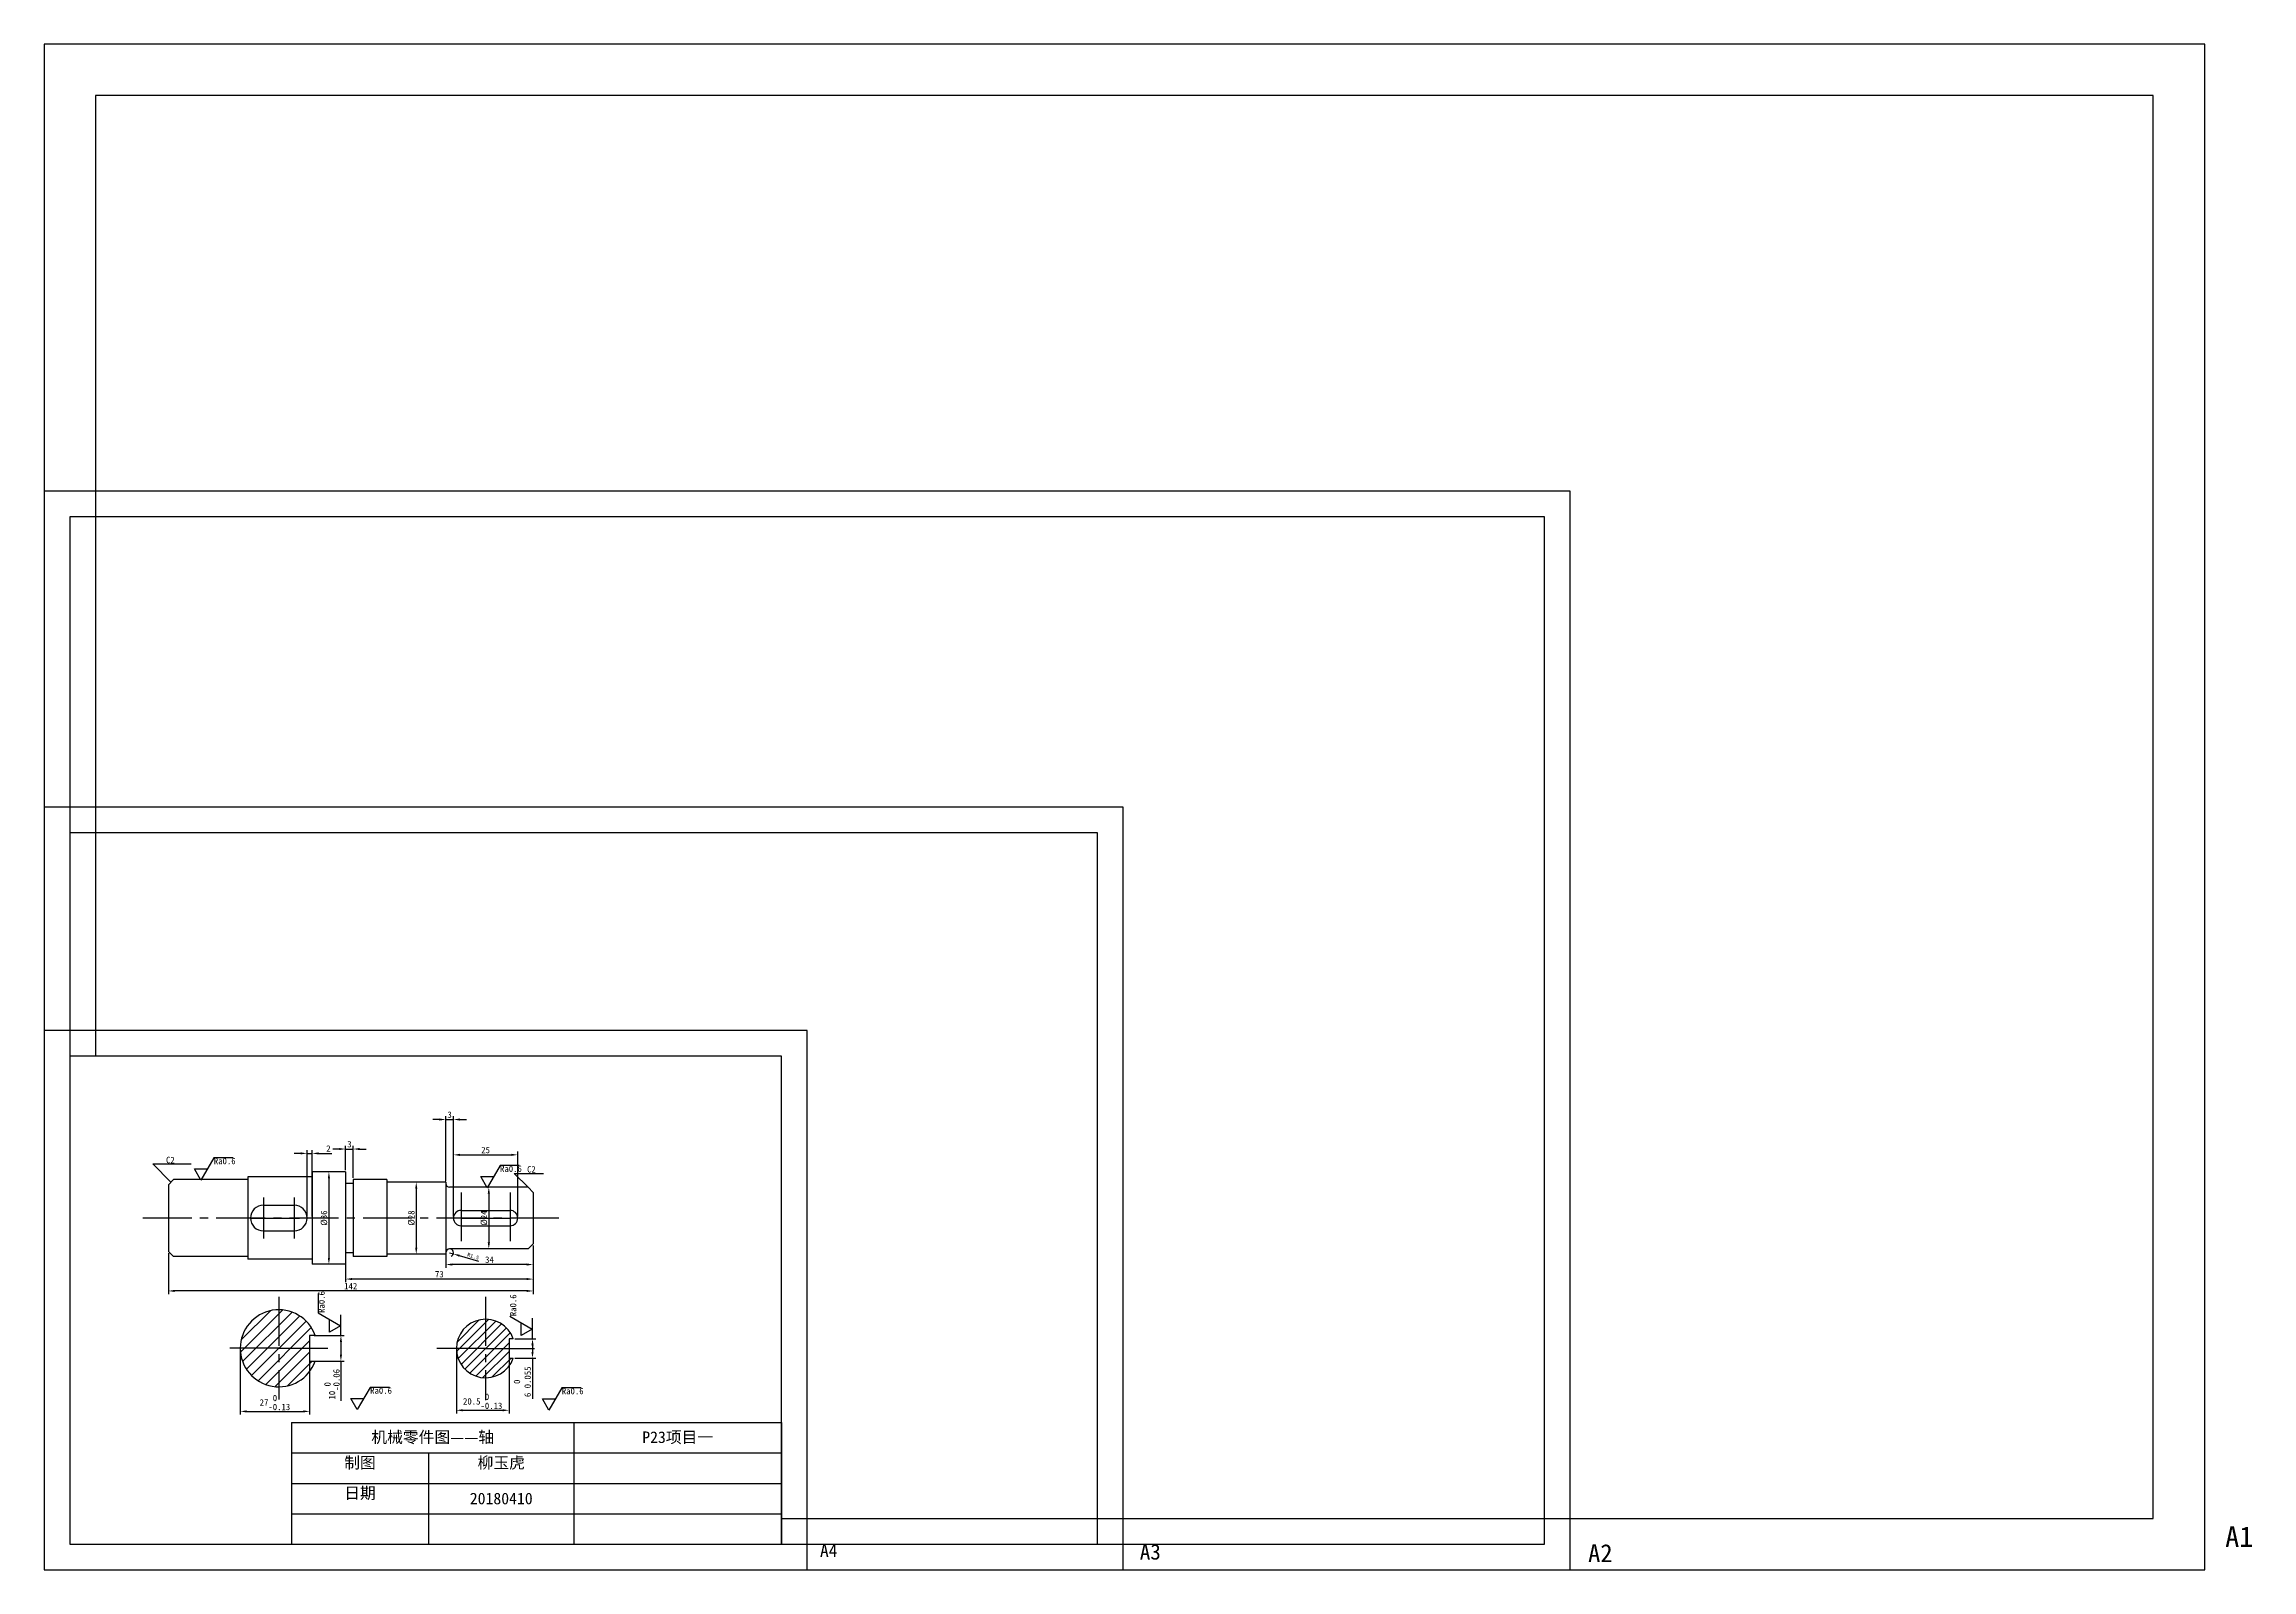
# Model space of a CAD drawing. Header units: millimetres. Extents: x 0 to 859, y 0 to 594.
import ezdxf

# ---------------------------------------------------------------- set-up
doc = ezdxf.new("R2010")
doc.units = ezdxf.units.MM
doc.linetypes.add('CENTER2', pattern=[28.575, 19.05, -3.175, 3.175, -3.175])
for name, color, linetype in [('中心线', 2, 'CENTER2'), ('图框', 7, 'Continuous'), ('定位线', 3, 'CENTER2')]:
    doc.layers.add(name, color=color, linetype=linetype)
doc.layers.add('注释', color=7, linetype='Continuous', true_color=0x77783f, plot=False)
doc.styles.get("Standard").update_dxf_attribs({"font": ''})
doc.styles.add('样式 1', font='')
doc.styles.get('Standard').set_extended_font_data('SimSun')
doc.styles.get('样式 1').set_extended_font_data('SimSun')
doc.dimstyles.new('ISO-25', dxfattribs={"dimtxt": 2.5, "dimasz": 2.5, "dimexe": 1.25, "dimexo": 0.625, "dimtad": 1, "dimtxsty": 'Standard', "dimcen": 2.5, "dimadec": 0, "dimazin": 0, "dimtfac": 1, "dimtmove": 0, "dimatfit": 3, "dimfxl": 0, "dimarcsym": 0})
doc.dimstyles.new('副本 (3) ISO-25', dxfattribs={"dimtxt": 1.5, "dimasz": 2.5, "dimexe": 1.25, "dimexo": 0.625, "dimtad": 1, "dimdsep": 46, "dimtxsty": 'Standard', "dimcen": 2.5, "dimadec": 0, "dimazin": 0, "dimtfac": 1, "dimtmove": 0, "dimatfit": 3, "dimfxl": 0, "dimarcsym": 0})
doc.dimstyles.new('副本 ISO-25', dxfattribs={"dimtxt": 2.5, "dimasz": 2.5, "dimexe": 1.25, "dimexo": 0.625, "dimtad": 1, "dimdsep": 46, "dimtxsty": 'Standard', "dimcen": 2.5, "dimadec": 0, "dimazin": 0, "dimtol": 1, "dimtm": 1e-09, "dimtfac": 1, "dimtmove": 0, "dimatfit": 3, "dimfxl": 0, "dimtolj": 1, "dimarcsym": 0})

# ---------------------------------------------------------------- blocks, each defined once
blk = doc.blocks.new('*D2')
at = {"layer": 'Defpoints', "color": 0}
for p in [(104.34, 162.14), (102.34, 136.96), (104.34, 136.96)]:
    blk.add_point(p, dxfattribs=at)
at = {"layer": '注释', "color": 0, "lineweight": -2}
for p, q in [((102.34, 137.58), (102.34, 163.39)), ((104.34, 137.58), (104.34, 163.39)), ((99.84, 162.14), (97.34, 162.14)), ((102.34, 162.14), (104.34, 162.14)), ((106.84, 162.14), (111.97, 162.14))]:
    blk.add_line(p, q, dxfattribs=at)
at = {"layer": '注释', "color": 0}
for points in [[(99.84, 162.56), (99.84, 161.72), (102.34, 162.14)], [(106.84, 162.56), (106.84, 161.72), (104.34, 162.14)]]:
    blk.add_solid(points, dxfattribs=at)
at = {"layer": '注释', "color": 0, "insert": (110.65, 164.02), "char_height": 2.5, "attachment_point": 5}
blk.add_mtext('2', dxfattribs=at)
blk = doc.blocks.new('*D3')
at = {"layer": 'Defpoints', "color": 0}
for p in [(120.34, 163.84), (117.34, 154.96), (120.34, 151.96)]:
    blk.add_point(p, dxfattribs=at)
at = {"layer": '注释', "color": 0, "lineweight": -2}
for p, q in [((114.84, 163.84), (112.34, 163.84)), ((117.34, 155.58), (117.34, 165.09)), ((117.34, 163.84), (120.34, 163.84)), ((120.34, 152.58), (120.34, 165.09)), ((122.84, 163.84), (125.34, 163.84))]:
    blk.add_line(p, q, dxfattribs=at)
at = {"layer": '注释', "color": 0}
for points in [[(114.84, 164.26), (114.84, 163.42), (117.34, 163.84)], [(122.84, 164.26), (122.84, 163.42), (120.34, 163.84)]]:
    blk.add_solid(points, dxfattribs=at)
at = {"layer": '注释', "color": 0, "insert": (118.84, 165.71), "char_height": 2.5, "attachment_point": 5}
blk.add_mtext('3', dxfattribs=at)
blk = doc.blocks.new('*D4')
at = {"layer": 'Defpoints', "color": 0}
for p in [(156.34, 126.96), (190.34, 126.96), (156.34, 118.87)]:
    blk.add_point(p, dxfattribs=at)
at = {"layer": '注释', "color": 0, "lineweight": -2}
for p, q in [((156.34, 126.33), (156.34, 117.62)), ((190.34, 126.33), (190.34, 117.62)), ((187.84, 118.87), (158.84, 118.87))]:
    blk.add_line(p, q, dxfattribs=at)
at = {"layer": '注释', "color": 0}
for points in [[(158.84, 119.29), (158.84, 118.46), (156.34, 118.87)], [(187.84, 119.29), (187.84, 118.46), (190.34, 118.87)]]:
    blk.add_solid(points, dxfattribs=at)
at = {"layer": '注释', "color": 0, "insert": (173.34, 120.75), "char_height": 2.5, "attachment_point": 5}
blk.add_mtext('34', dxfattribs=at)
blk = doc.blocks.new('*D5')
at = {"layer": 'Defpoints', "color": 0}
for p in [(117.34, 123.46), (190.34, 126.96), (117.34, 113.21)]:
    blk.add_point(p, dxfattribs=at)
at = {"layer": '注释', "color": 0, "lineweight": -2}
for p, q in [((117.34, 122.83), (117.34, 111.96)), ((190.34, 126.33), (190.34, 111.96)), ((187.84, 113.21), (119.84, 113.21))]:
    blk.add_line(p, q, dxfattribs=at)
at = {"layer": '注释', "color": 0}
for points in [[(119.84, 113.63), (119.84, 112.8), (117.34, 113.21)], [(187.84, 113.63), (187.84, 112.8), (190.34, 113.21)]]:
    blk.add_solid(points, dxfattribs=at)
at = {"layer": '注释', "color": 0, "insert": (153.84, 115.09), "char_height": 2.5, "attachment_point": 5}
blk.add_mtext('73', dxfattribs=at)
blk = doc.blocks.new('*D6')
at = {"layer": 'Defpoints', "color": 0}
for p in [(48.34, 123.96), (190.34, 126.96), (48.34, 108.58)]:
    blk.add_point(p, dxfattribs=at)
at = {"layer": '注释', "color": 0, "lineweight": -2}
for p, q in [((48.34, 123.33), (48.34, 107.33)), ((190.34, 126.33), (190.34, 107.33)), ((187.84, 108.58), (50.84, 108.58))]:
    blk.add_line(p, q, dxfattribs=at)
at = {"layer": '注释', "color": 0}
for points in [[(50.84, 109), (50.84, 108.17), (48.34, 108.58)], [(187.84, 109), (187.84, 108.17), (190.34, 108.58)]]:
    blk.add_solid(points, dxfattribs=at)
at = {"layer": '注释', "color": 0, "insert": (119.34, 110.46), "char_height": 2.5, "attachment_point": 5}
blk.add_mtext('142', dxfattribs=at)
blk = doc.blocks.new('*D7')
at = {"layer": 'Defpoints', "color": 0}
for p in [(159.34, 175.32), (156.34, 150.71), (159.34, 136.96)]:
    blk.add_point(p, dxfattribs=at)
at = {"layer": '注释', "color": 0, "lineweight": -2}
for p, q in [((153.84, 175.32), (151.34, 175.32)), ((156.34, 151.33), (156.34, 176.57)), ((156.34, 175.32), (159.34, 175.32)), ((159.34, 137.58), (159.34, 176.57)), ((161.84, 175.32), (164.34, 175.32))]:
    blk.add_line(p, q, dxfattribs=at)
at = {"layer": '注释', "color": 0}
for points in [[(153.84, 175.74), (153.84, 174.91), (156.34, 175.32)], [(161.84, 175.74), (161.84, 174.91), (159.34, 175.32)]]:
    blk.add_solid(points, dxfattribs=at)
at = {"layer": '注释', "color": 0, "insert": (157.84, 177.2), "char_height": 2.5, "attachment_point": 5}
blk.add_mtext('3', dxfattribs=at)
blk = doc.blocks.new('*D8')
at = {"layer": 'Defpoints', "color": 0}
for p in [(184.34, 161.57), (159.34, 136.96), (184.34, 136.96)]:
    blk.add_point(p, dxfattribs=at)
at = {"layer": '注释', "color": 0, "lineweight": -2}
for p, q in [((159.34, 137.58), (159.34, 162.82)), ((161.84, 161.57), (181.84, 161.57)), ((184.34, 137.58), (184.34, 162.82))]:
    blk.add_line(p, q, dxfattribs=at)
at = {"layer": '注释', "color": 0}
for points in [[(161.84, 161.99), (161.84, 161.16), (159.34, 161.57)], [(181.84, 161.99), (181.84, 161.16), (184.34, 161.57)]]:
    blk.add_solid(points, dxfattribs=at)
at = {"layer": '注释', "color": 0, "insert": (171.84, 163.45), "char_height": 2.5, "attachment_point": 5}
blk.add_mtext('25', dxfattribs=at)
blk = doc.blocks.new('*D9')
at = {"layer": 'Defpoints', "color": 0}
for p in [(110.84, 154.96), (110.84, 118.96), (110.84, 118.96)]:
    blk.add_point(p, dxfattribs=at)
at = {"layer": '注释', "color": 0, "lineweight": -2}
for p, q in [((110.22, 154.96), (109.59, 154.96)), ((110.84, 152.46), (110.84, 121.46)), ((110.22, 118.96), (109.59, 118.96))]:
    blk.add_line(p, q, dxfattribs=at)
at = {"layer": '注释', "color": 0}
for points in [[(110.42, 152.46), (111.26, 152.46), (110.84, 154.96)], [(110.42, 121.46), (111.26, 121.46), (110.84, 118.96)]]:
    blk.add_solid(points, dxfattribs=at)
at = {"layer": '注释', "color": 0, "insert": (108.97, 136.96), "char_height": 2.5, "attachment_point": 5, "rotation": 90}
blk.add_mtext('%%c36', dxfattribs=at)
blk = doc.blocks.new('*D12')
at = {"layer": 'Defpoints', "color": 0}
for p in [(144.84, 150.96), (144.84, 122.96), (144.84, 122.96)]:
    blk.add_point(p, dxfattribs=at)
at = {"layer": '注释', "color": 0, "lineweight": -2}
for p, q in [((144.22, 150.96), (143.59, 150.96)), ((144.84, 148.46), (144.84, 125.46)), ((144.22, 122.96), (143.59, 122.96))]:
    blk.add_line(p, q, dxfattribs=at)
at = {"layer": '注释', "color": 0}
for points in [[(144.42, 148.46), (145.26, 148.46), (144.84, 150.96)], [(144.42, 125.46), (145.26, 125.46), (144.84, 122.96)]]:
    blk.add_solid(points, dxfattribs=at)
at = {"layer": '注释', "color": 0, "insert": (142.97, 136.96), "char_height": 2.5, "attachment_point": 5, "rotation": 90}
blk.add_mtext('%%c28', dxfattribs=at)
blk = doc.blocks.new('*D13')
at = {"layer": 'Defpoints', "color": 0}
for p in [(173.09, 148.96), (173.09, 124.96), (173.09, 124.96)]:
    blk.add_point(p, dxfattribs=at)
at = {"layer": '注释', "color": 0, "lineweight": -2}
for p, q in [((172.47, 148.96), (171.84, 148.96)), ((173.09, 146.46), (173.09, 127.46)), ((172.47, 124.96), (171.84, 124.96))]:
    blk.add_line(p, q, dxfattribs=at)
at = {"layer": '注释', "color": 0}
for points in [[(172.67, 146.46), (173.51, 146.46), (173.09, 148.96)], [(172.67, 127.46), (173.51, 127.46), (173.09, 124.96)]]:
    blk.add_solid(points, dxfattribs=at)
at = {"layer": '注释', "color": 0, "insert": (171.22, 136.96), "char_height": 2.5, "attachment_point": 5, "rotation": 90}
blk.add_mtext('%%c24', dxfattribs=at)
blk = doc.blocks.new('*D14')
at = {"layer": 'Defpoints', "color": 0}
for p in [(76.34, 86.26), (103.34, 86.26), (103.34, 61.69)]:
    blk.add_point(p, dxfattribs=at)
at = {"layer": '注释', "color": 0, "lineweight": -2}
for p, q in [((76.34, 85.64), (76.34, 60.44)), ((103.34, 85.64), (103.34, 60.44)), ((78.84, 61.69), (100.84, 61.69))]:
    blk.add_line(p, q, dxfattribs=at)
at = {"layer": '注释', "color": 0}
for points in [[(78.84, 62.11), (78.84, 61.27), (76.34, 61.69)], [(100.84, 62.11), (100.84, 61.27), (103.34, 61.69)]]:
    blk.add_solid(points, dxfattribs=at)
at = {"layer": '注释', "color": 0, "insert": (89.84, 65.17), "char_height": 2.5, "attachment_point": 5}
blk.add_mtext('\\A1;27\\S 0^ -0.13;', dxfattribs=at)
blk = doc.blocks.new('*D15')
at = {"layer": 'Defpoints', "color": 0}
for p in [(160.45, 86.17), (180.95, 86.17), (180.95, 62.13)]:
    blk.add_point(p, dxfattribs=at)
at = {"layer": '注释', "color": 0, "lineweight": -2}
for p, q in [((160.45, 85.55), (160.45, 60.88)), ((180.95, 85.55), (180.95, 60.88)), ((162.95, 62.13), (178.45, 62.13))]:
    blk.add_line(p, q, dxfattribs=at)
at = {"layer": '注释', "color": 0}
for points in [[(162.95, 62.55), (162.95, 61.71), (160.45, 62.13)], [(178.45, 62.55), (178.45, 61.71), (180.95, 62.13)]]:
    blk.add_solid(points, dxfattribs=at)
at = {"layer": '注释', "color": 0, "insert": (170.7, 65.61), "char_height": 2.5, "attachment_point": 5}
blk.add_mtext('\\A1;20.5\\S 0^ -0.13;', dxfattribs=at)
blk = doc.blocks.new('*D17')
at = {"layer": 'Defpoints', "color": 0}
for p in [(104.41, 91.26), (104.41, 81.26), (115.51, 81.26)]:
    blk.add_point(p, dxfattribs=at)
at = {"layer": '注释', "color": 0, "lineweight": -2}
for p, q in [((105.04, 91.26), (116.76, 91.26)), ((115.51, 88.76), (115.51, 83.76)), ((105.04, 81.26), (116.76, 81.26)), ((115.51, 81.26), (115.51, 65.76))]:
    blk.add_line(p, q, dxfattribs=at)
at = {"layer": '注释', "color": 0}
for points in [[(115.1, 88.76), (115.93, 88.76), (115.51, 91.26)], [(115.1, 83.76), (115.93, 83.76), (115.51, 81.26)]]:
    blk.add_solid(points, dxfattribs=at)
at = {"layer": '注释', "color": 0, "insert": (112.03, 72.26), "char_height": 2.5, "attachment_point": 5, "rotation": 90}
blk.add_mtext('\\A1;10\\S 0^ -0.06;', dxfattribs=at)
blk = doc.blocks.new('*D20')
at = {"layer": 'Defpoints', "color": 0}
for p in [(182.58, 89.97), (182.58, 82.38), (190.1, 82.38)]:
    blk.add_point(p, dxfattribs=at)
at = {"layer": '注释', "color": 0, "lineweight": -2}
for p, q in [((183.2, 89.97), (191.35, 89.97)), ((190.1, 87.47), (190.1, 84.88)), ((183.2, 82.38), (191.35, 82.38)), ((190.1, 82.38), (190.1, 66.57))]:
    blk.add_line(p, q, dxfattribs=at)
at = {"layer": '注释', "color": 0}
for points in [[(189.68, 87.47), (190.51, 87.47), (190.1, 89.97)], [(189.68, 84.88), (190.51, 84.88), (190.1, 82.38)]]:
    blk.add_solid(points, dxfattribs=at)
at = {"layer": '注释', "color": 0, "insert": (186.13, 73.23), "char_height": 2.5, "attachment_point": 5, "rotation": 90}
blk.add_mtext('\\A1;0\\P6 0.055', dxfattribs=at)
blk = doc.blocks.new('*D24')
at = {"layer": 'Defpoints', "color": 0}
for p in [(157.84, 123.46), (159.28, 123.02)]:
    blk.add_point(p, dxfattribs=at)
at = {"layer": '注释', "color": 0, "lineweight": -2}
for p, q in [((157.84, 123.46), (159.28, 123.02)), ((169.15, 120.03), (161.67, 122.3))]:
    blk.add_line(p, q, dxfattribs=at)
blk.add_arc((157.84, 123.46), 1.5, 295.39352, 66.12676, dxfattribs=at)
at = {"layer": '注释', "color": 0}
blk.add_solid([(161.79, 122.7), (161.55, 121.9), (159.28, 123.02)], dxfattribs=at)
at = {"layer": '注释', "color": 0, "insert": (167, 122.12), "char_height": 1.5, "attachment_point": 5, "rotation": 343.14}
blk.add_mtext('R1.5', dxfattribs=at)
blk = doc.blocks.new('*T25')
at = {"layer": '注释', "color": 0, "linetype": 'ByBlock', "lineweight": -2}
for p, q in [((0, 0), (190.74, 0)), ((0, 0), (0, -47.32)), ((109.96, 0), (109.96, -47.32)), ((190.74, 0), (190.74, -47.32)), ((0, -11.83), (190.74, -11.83)), ((53.35, -11.83), (53.35, -47.32)), ((0, -23.66), (190.74, -23.66)), ((0, -35.49), (190.74, -35.49)), ((0, -47.32), (190.74, -47.32))]:
    blk.add_line(p, q, dxfattribs=at)
at = {"layer": '注释', "color": 0, "char_height": 4.5}
for s, insert, width, attachment_point in [('机械零件图——轴', (54.98, -5.92), 106.9639, 5), ('P23项目一', (150.35, -5.92), 77.7735, 5), ('制图', (26.68, -13.33), 50.3522, 2), ('柳玉虎', (81.66, -13.33), 53.6117, 2), ('日期', (26.68, -25.16), 50.3522, 2), ('20180410', (81.66, -29.58), 53.6117, 5)]:
    blk.add_mtext(s, dxfattribs=dict(at, insert=insert, width=width, attachment_point=attachment_point))

msp = doc.modelspace()

# ---------------------------------------------------------------- hatches: boundary and pattern name
at = {"layer": '注释'}
h = msp.add_hatch(dxfattribs=at)
h.set_pattern_fill('ANSI31', color=256, style=0)
h.set_pattern_definition([(45, (-41.4593, 29.7304), (-2.245064, 2.245064), [])])
h.paths.add_polyline_path([(76.341, 86.262), (91.341, 86.262), (91.341, 101.262, 0.4142136)])
h.paths.add_polyline_path([(91.341, 86.262), (103.341, 86.262), (103.341, 91.262), (105.484, 91.262, 0.3178372), (91.341, 101.262)])
h.paths.add_polyline_path([(91.341, 71.262), (91.341, 86.262), (76.341, 86.262, 0.4142136)])
h.paths.add_polyline_path([(91.341, 71.262, 0.3178372), (105.484, 81.262), (103.341, 81.262), (103.341, 86.262), (91.341, 86.262)])
h = msp.add_hatch(dxfattribs=at)
h.set_pattern_fill('ANSI31', color=256, scale=0.759259, style=0)
h.set_pattern_definition([(45, (71.0113, 43.2522), (-1.704586, 1.704586), [])])
h.paths.add_polyline_path([(160.453, 86.175), (171.841, 86.175), (171.841, 97.564, 0.4142136)])
h.paths.add_polyline_path([(171.841, 86.175), (180.953, 86.175), (180.953, 89.971), (182.579, 89.971, 0.3178372), (171.841, 97.564)])
h.paths.add_polyline_path([(171.841, 74.786), (171.841, 86.175), (160.453, 86.175, 0.4142136)])
h.paths.add_polyline_path([(171.841, 74.786, 0.3178372), (182.579, 82.378), (180.953, 82.378), (180.953, 86.175), (171.841, 86.175)])

# ---------------------------------------------------------------- linework, layer by layer
for p, q in [((104.341, 154.96), (104.341, 118.96)), ((104.341, 154.96), (104.341, 118.96)), ((104.341, 154.96), (104.341, 118.96)), ((104.341, 154.96), (104.341, 118.96)), ((104.341, 154.96), (104.341, 118.96)), ((104.341, 154.96), (104.341, 118.96)), ((104.341, 154.96), (104.341, 118.96)), ((117.341, 154.96), (104.341, 154.96)), ((117.341, 154.96), (117.341, 118.96)), ((50.341, 151.96), (48.341, 149.96)), ((48.341, 149.96), (48.341, 123.96)), ((79.341, 151.96), (50.341, 151.96)), ((79.341, 152.96), (79.341, 120.96)), ((104.341, 152.96), (79.341, 152.96)), ((120.341, 150.46), (117.341, 150.46)), ((120.341, 151.96), (120.341, 121.96)), ((133.341, 151.96), (120.341, 151.96)), ((133.341, 151.96), (120.341, 151.96)), ((133.341, 151.96), (133.341, 121.96)), ((156.341, 150.96), (133.341, 150.96)), ((156.341, 150.96), (156.341, 150.46)), ((156.341, 150.96), (156.341, 122.96)), ((188.341, 148.96), (157.841, 148.96)), ((190.341, 146.96), (188.341, 148.96)), ((190.341, 146.96), (190.341, 126.96)), ((85.341, 141.96), (97.341, 141.96)), ((162.341, 139.96), (181.341, 139.96)), ((85.341, 131.96), (97.341, 131.96)), ((162.341, 133.96), (181.341, 133.96)), ((50.341, 121.96), (48.341, 123.96)), ((79.341, 121.96), (50.341, 121.96)), ((104.341, 120.96), (79.341, 120.96)), ((120.341, 123.46), (117.341, 123.46)), ((133.341, 121.96), (120.341, 121.96)), ((133.341, 121.96), (120.341, 121.96)), ((156.341, 122.96), (133.341, 122.96)), ((156.341, 122.96), (133.341, 122.96)), ((156.341, 123.46), (156.341, 122.96)), ((188.341, 124.96), (157.841, 124.96)), ((190.341, 126.96), (188.341, 124.96)), ((117.341, 118.96), (104.341, 118.96)), ((105.484, 91.262), (103.341, 91.262)), ((103.341, 91.262), (103.341, 81.262)), ((182.579, 89.971), (180.953, 89.971)), ((180.953, 89.971), (180.953, 82.378)), ((103.341, 81.262), (105.484, 81.262)), ((180.953, 82.378), (182.579, 82.378))]:
    msp.add_line(p, q)
for points in [[(0, 0), (841, 0), (841, 594), (0, 594)], [(0, 0), (594, 0), (594, 420), (0, 420)], [(10, 10), (584, 10), (584, 410), (10, 410)]]:
    msp.add_lwpolyline(points, close=True)
msp.add_lwpolyline([(287, 20), (821, 20), (821, 574), (20, 574), (20, 200)])
for centre, radius, start, end in [((157.841, 150.46), 1.5, 180, 270), ((85.341, 136.96), 5, 90, 270), ((97.341, 136.96), 5, 270, 90), ((162.341, 136.96), 3, 90, 270), ((181.341, 136.96), 3, 270, 90), ((157.841, 123.46), 1.5, 90, 180), ((91.341, 86.262), 15, 19.471221, 340.528779), ((171.841, 86.175), 11.389, 19.471221, 340.528779)]:
    msp.add_arc(centre, radius, start, end)
at = {"layer": '中心线'}
for p, q in [((200.341, 136.96), (38.341, 136.96)), ((80.341, 136.96), (102.341, 136.96)), ((162.341, 136.96), (181.341, 136.96)), ((91.341, 86.262), (71.341, 86.262)), ((91.341, 86.262), (111.341, 86.262)), ((171.841, 86.175), (151.841, 86.175)), ((171.841, 86.175), (191.841, 86.175))]:
    msp.add_line(p, q, dxfattribs=at)
at = {"layer": '图框'}
for points in [[(0, 0), (420, 0), (420, 297), (0, 297)], [(10, 10), (410, 10), (410, 287), (10, 287)], [(0, 0), (297, 0), (297, 210), (0, 210)], [(10, 10), (287, 10), (287, 200), (10, 200)]]:
    msp.add_lwpolyline(points, close=True, dxfattribs=at)
at = {"layer": '定位线'}
for p, q in [((162.341, 146.96), (162.341, 126.96)), ((181.341, 146.96), (181.341, 126.96)), ((85.341, 144.96), (85.341, 128.96)), ((97.341, 144.96), (97.341, 128.96)), ((91.341, 106.262), (91.341, 66.262)), ((171.841, 106.262), (171.841, 66.087))]:
    msp.add_line(p, q, dxfattribs=at)
at = {"layer": '注释'}
for p, q in [((49.341, 150.96), (42.27, 158.031)), ((42.27, 158.031), (57.27, 158.031)), ((61.041, 151.767), (58.541, 156.098)), ((58.541, 156.098), (63.541, 156.098)), ((66.041, 160.428), (61.041, 151.767)), ((73.541, 160.428), (66.041, 160.428)), ((177.452, 157.428), (172.452, 148.767)), ((184.952, 157.428), (177.452, 157.428)), ((172.452, 148.767), (169.952, 153.098)), ((169.952, 153.098), (174.952, 153.098)), ((188.341, 148.96), (182.973, 154.329)), ((182.973, 154.329), (194.362, 154.329)), ((106.725, 107.54), (106.725, 100.04)), ((106.725, 100.04), (115.385, 95.04)), ((111.055, 92.54), (111.055, 97.54)), ((115.385, 95.04), (111.055, 92.54)), ((115.513, 91.262), (115.513, 99.262)), ((181.307, 98.748), (189.968, 93.748)), ((185.638, 91.248), (185.638, 96.248)), ((190.096, 89.971), (190.096, 97.971)), ((189.968, 93.748), (185.638, 91.248)), ((126.888, 71.055), (121.888, 62.395)), ((134.388, 71.055), (126.888, 71.055)), ((201.494, 70.863), (196.494, 62.203)), ((208.994, 70.863), (201.494, 70.863)), ((121.888, 62.395), (119.388, 66.725)), ((119.388, 66.725), (124.388, 66.725)), ((196.494, 62.203), (193.994, 66.533)), ((193.994, 66.533), (198.994, 66.533))]:
    msp.add_line(p, q, dxfattribs=at)
for points in [[(128.636, 62.618, 0, 0, 0), (113.636, 62.618, 0, 0, 0), (106.653, 67.671, 3, 0, 0), (103.341, 70.068, 0, 0, 0)], [(203.113, 62.203, 0, 0, 0), (188.113, 62.203, 0, 0, 0), (184.622, 64.729, 3, 0, 0), (180.953, 67.385, 0, 0, 0)]]:
    msp.add_lwpolyline(points, format="xyseb", dxfattribs=at)

# ---------------------------------------------------------------- block references
msp.add_blockref('*T25', (96.263, 57.325))

# ---------------------------------------------------------------- texts
at = {"attachment_point": 1}
for s, heights, insert, char_height in [('\\pi5;A4', [9.907], (297, 10), 5), ('\\pi6;A3', [0], (420.5, 10), 6), ('\\pi7;A2', [0], (594, 10), 7), ('\\pi8;A1', [0], (841, 16.918), 8)]:
    msp.add_mtext_dynamic_manual_height_columns(s, width=28.04239, gutter_width=12.5, heights=heights, dxfattribs=dict(at, insert=insert, char_height=char_height))
at = {"layer": '注释', "char_height": 2.5, "attachment_point": 1, "style": '样式 1'}
for s, width, heights, insert in [('C2', 11.74914, [4.07], (47.444, 160.82)), ('Ra0.6', 7.84666, [0], (66.041, 160.428)), ('Ra0.6', 7.84666, [0], (177.452, 157.428)), ('C2', 11.74914, [4.491], (187.976, 157.194)), ('Ra0.6', 7.84666, [0], (126.888, 71.055)), ('Ra0.6', 7.84666, [0], (201.494, 70.863))]:
    msp.add_mtext_dynamic_manual_height_columns(s, width=width, gutter_width=12.5, heights=heights, dxfattribs=dict(at, insert=insert))
at = {"layer": '注释', "char_height": 2.5, "attachment_point": 1, "rotation": 90, "style": '样式 1'}
for insert in [(106.725, 100.04), (181.307, 98.748)]:
    msp.add_mtext_dynamic_manual_height_columns('Ra0.6', width=7.84666, gutter_width=12.5, heights=[0], dxfattribs=dict(at, insert=insert))

# ---------------------------------------------------------------- dimensions: what is measured, and where the dimension line sits
at = {"layer": '注释'}
for base, p1, p2, picture, middle in [((159.341, 175.323), (156.341, 150.71), (159.341, 136.96), '*D7', (157.841, 177.198)), ((104.341, 162.141), (102.341, 136.96), (104.341, 136.96), '*D2', (110.654, 164.016)), ((120.341, 163.839), (117.341, 154.96), (120.341, 151.96), '*D3', (118.841, 165.714)), ((156.341, 118.873), (190.341, 126.96), (156.341, 126.96), '*D4', (173.341, 120.748))]:
    dim = msp.add_linear_dim(base=base, p1=p1, p2=p2, dimstyle='ISO-25', dxfattribs=at)
    dim.commit()
    dim.dimension.update_dxf_attribs({"geometry": picture, "text_midpoint": middle})
for base, p1, p2, dimstyle, override, picture, middle in [((184.341, 161.573), (159.341, 136.96), (184.341, 136.96), 'ISO-25', {"dimtmove": 1}, '*D8', (171.841, 163.448)), ((103.341, 61.688), (76.341, 86.262), (103.341, 86.262), '副本 ISO-25', {"dimtm": 0.13}, '*D14', (89.841, 65.168)), ((180.953, 62.131), (160.453, 86.175), (180.953, 86.175), '副本 ISO-25', {"dimtm": 0.13}, '*D15', (170.703, 65.61))]:
    dim = msp.add_linear_dim(base=base, p1=p1, p2=p2, dimstyle=dimstyle, override=override, dxfattribs=at)
    dim.commit()
    dim.dimension.update_dxf_attribs({"geometry": picture, "text_midpoint": middle})
for base, p1, p2, text, dimstyle, picture, middle in [((110.841, 118.96), (110.841, 154.96), (110.841, 118.96), '%%c36', 'ISO-25', '*D9', (108.966, 136.96)), ((144.841, 122.96), (144.841, 150.96), (144.841, 122.96), '%%c28', 'ISO-25', '*D12', (142.966, 136.96)), ((173.091, 124.96), (173.091, 148.96), (173.091, 124.96), '%%c24', 'ISO-25', '*D13', (171.216, 136.96)), ((190.096, 82.378), (182.579, 89.971), (182.579, 82.378), '0\\P6 0.055', '副本 ISO-25', '*D20', (186.131, 73.226))]:
    dim = msp.add_linear_dim(base=base, p1=p1, p2=p2, angle=90, text=text, dimstyle=dimstyle, dxfattribs=at)
    dim.commit()
    dim.dimension.update_dxf_attribs({"geometry": picture, "text_midpoint": middle})
for base, p2, picture, middle in [((48.341, 108.583), (48.341, 123.96), '*D6', (119.341, 108.583)), ((117.341, 113.213), (117.341, 123.46), '*D5', (153.841, 113.213))]:
    dim = msp.add_linear_dim(base=base, p1=(190.341, 126.96), p2=p2, dimstyle='ISO-25', dxfattribs=at)
    dim.commit()
    dim.dimension.update_dxf_attribs({"geometry": picture, "text_midpoint": middle, "dimtype": 160})
dim = msp.add_radius_dim(center=(157.841, 123.46), mpoint=(159.277, 123.025), dimstyle='副本 (3) ISO-25', dxfattribs=at)
dim.commit()
dim.dimension.update_dxf_attribs({"geometry": '*D24', "text_midpoint": (167.005, 122.119)})
dim = msp.add_linear_dim(base=(115.513, 81.262), p1=(104.412, 91.262), p2=(104.412, 81.262), angle=90, dimstyle='副本 ISO-25', override={"dimtm": 0.055}, dxfattribs=at)
dim.commit()
dim.dimension.update_dxf_attribs({"geometry": '*D17', "text_midpoint": (112.034, 72.262)})

doc.saveas('drawing.dxf')
